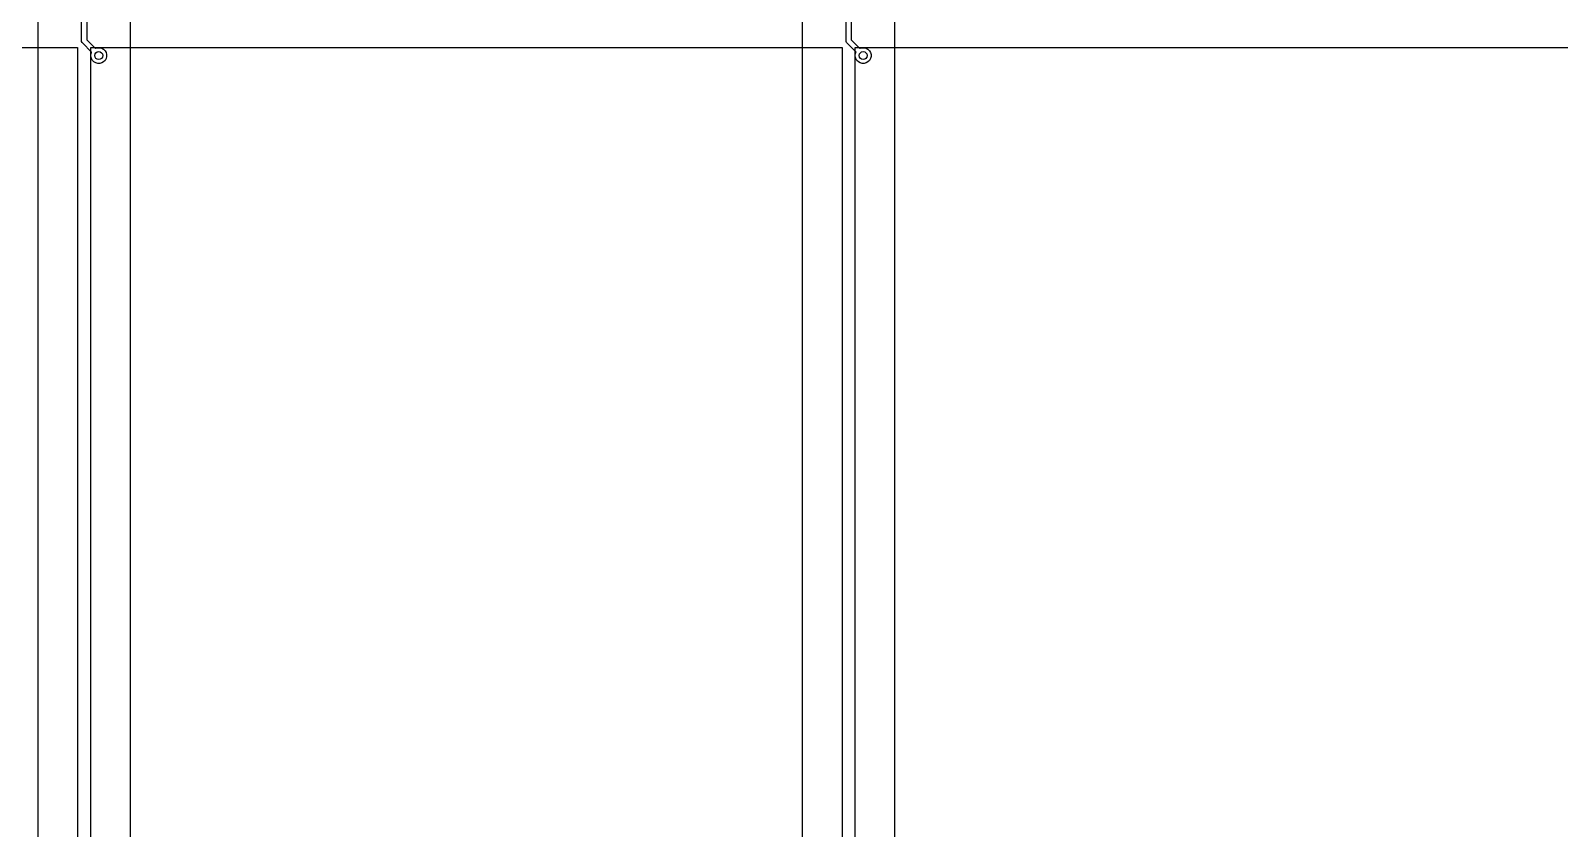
# Model space of a CAD drawing. Header units: millimetres. Extents: x 45 to 545, y -265 to -129.
# Drawn here: x 177 to 235, y -235.2 to -205 of the extents above; entities that cross this region are included whole.
import ezdxf

# ---------------------------------------------------------------- set-up
doc = ezdxf.new("R2010")
doc.units = ezdxf.units.MM
for name, color, linetype, true_color in [('B.Cu', 151, 'CONTINUOUS', 0x6fccdb), ('F.Cu', 241, 'CONTINUOUS', 0xe27299), ('User.4', 31, 'CONTINUOUS', 0xd8c852)]:
    doc.layers.add(name, color=color, linetype=linetype, true_color=true_color)

msp = doc.modelspace()

# ---------------------------------------------------------------- linework, layer by layer
at = {"layer": 'B.Cu', "linetype": 'CONTINUOUS'}
for p, q in [((178.9, -205.375), (178.9, -162.341421)), ((179.1, -162.3), (179.1, -205.333578)), ((207.9, -205.375), (207.9, -162.241421)), ((208.1, -162.2), (208.1, -205.333578)), ((178.901921, -205.394509), (178.9, -205.375)), ((178.916853, -205.430557), (178.901921, -205.394509)), ((178.929289, -205.445711), (178.916853, -205.430557)), ((179.280499, -205.796921), (178.929289, -205.445711)), ((179.1, -205.333578), (179.421921, -205.655499)), ((179.252567, -205.885842), (179.272836, -205.810195)), ((179.252567, -205.964158), (179.252567, -205.885842)), ((179.272836, -205.810195), (179.280499, -205.796921)), ((179.421921, -205.655499), (179.435195, -205.647836)), ((179.435195, -205.647836), (179.510842, -205.627567)), ((179.510842, -205.627567), (179.589158, -205.627567)), ((179.589158, -205.627567), (179.664805, -205.647836)), ((179.664805, -205.647836), (179.732628, -205.686994)), ((179.732628, -205.686994), (179.788006, -205.742372)), ((179.788006, -205.742372), (179.827164, -205.810195)), ((179.827164, -205.810195), (179.847433, -205.885842)), ((179.847433, -205.885842), (179.847433, -205.964158)), ((207.901921, -205.394509), (207.9, -205.375)), ((207.916853, -205.430557), (207.901921, -205.394509)), ((207.929289, -205.445711), (207.916853, -205.430557)), ((208.280499, -205.796921), (207.929289, -205.445711)), ((208.1, -205.333578), (208.421921, -205.655499)), ((208.252567, -205.885842), (208.272836, -205.810195)), ((208.252567, -205.964158), (208.252567, -205.885842)), ((208.272836, -205.810195), (208.280499, -205.796921)), ((208.421921, -205.655499), (208.435195, -205.647836)), ((208.435195, -205.647836), (208.510842, -205.627567)), ((208.510842, -205.627567), (208.589158, -205.627567)), ((208.589158, -205.627567), (208.664805, -205.647836)), ((208.664805, -205.647836), (208.732628, -205.686994)), ((208.732628, -205.686994), (208.788006, -205.742372)), ((208.788006, -205.742372), (208.827164, -205.810195)), ((208.827164, -205.810195), (208.847433, -205.885842)), ((208.847433, -205.885842), (208.847433, -205.964158)), ((179.272836, -206.039805), (179.252567, -205.964158)), ((179.311994, -206.107628), (179.272836, -206.039805)), ((179.367372, -206.163006), (179.311994, -206.107628)), ((179.435195, -206.202164), (179.367372, -206.163006)), ((179.510842, -206.222433), (179.435195, -206.202164)), ((179.589158, -206.222433), (179.510842, -206.222433)), ((179.664805, -206.202164), (179.589158, -206.222433)), ((179.732628, -206.163006), (179.664805, -206.202164)), ((179.788006, -206.107628), (179.732628, -206.163006)), ((179.827164, -206.039805), (179.788006, -206.107628)), ((179.847433, -205.964158), (179.827164, -206.039805)), ((208.272836, -206.039805), (208.252567, -205.964158)), ((208.311994, -206.107628), (208.272836, -206.039805)), ((208.367372, -206.163006), (208.311994, -206.107628)), ((208.435195, -206.202164), (208.367372, -206.163006)), ((208.510842, -206.222433), (208.435195, -206.202164)), ((208.589158, -206.222433), (208.510842, -206.222433)), ((208.664805, -206.202164), (208.589158, -206.222433)), ((208.732628, -206.163006), (208.664805, -206.202164)), ((208.788006, -206.107628), (208.732628, -206.163006)), ((208.827164, -206.039805), (208.788006, -206.107628)), ((208.847433, -205.964158), (208.827164, -206.039805))]:
    msp.add_line(p, q, dxfattribs=at)
at = {"layer": 'B.Cu'}
for centre in [(179.55, -205.925), (208.55, -205.925)]:
    msp.add_circle(centre, 0.15, dxfattribs=at)
at = {"layer": 'F.Cu', "linetype": 'CONTINUOUS'}
for p, q in [((150.25, -205.625), (178.75, -205.625)), ((178.75, -205.625), (178.75, -246.125)), ((179.25, -246.125), (179.25, -205.625)), ((179.25, -205.625), (207.75, -205.625)), ((207.75, -205.625), (207.75, -246.125)), ((208.25, -246.125), (208.25, -205.625)), ((208.25, -205.625), (236.75, -205.625))]:
    msp.add_line(p, q, dxfattribs=at)
at = {"layer": 'F.Cu'}
for centre in [(179.55, -205.925), (208.55, -205.925)]:
    msp.add_circle(centre, 0.15, dxfattribs=at)
at = {"layer": 'User.4', "linetype": 'CONTINUOUS'}
for p, q in [((177.25, -246.125), (177.25, -164.125)), ((180.75, -246.125), (180.75, -164.125)), ((206.25, -246.125), (206.25, -164.125)), ((209.75, -246.125), (209.75, -164.125))]:
    msp.add_line(p, q, dxfattribs=at)

doc.saveas('drawing.dxf')
